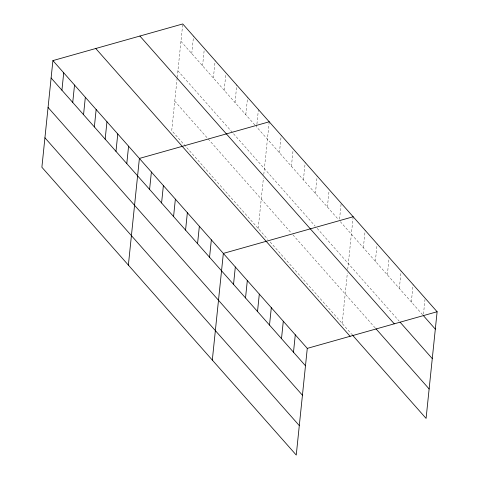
<?xml version="1.0" encoding="UTF-8"?>
<svg xmlns="http://www.w3.org/2000/svg" width="479" height="479" viewBox="0 0 479 479"><rect width="100%" height="100%" fill="white"/><g stroke="black" fill="none" stroke-linecap="round" stroke-linejoin="round"><path stroke-width="0.36" stroke-dasharray="2.4 1.8" d="M177.152 78.035L171.722 130.623L267.797 239.32M177.23 77.311L182.744 23.95M191.756 53.576L193.552 36.182M202.569 65.809L204.288 49.139M213.377 78.035L215.173 60.641M224.19 90.268L225.914 73.598M234.997 102.5L236.8 85.106M245.811 114.732L247.607 97.333M256.846 124.785L256.624 126.959L338.425 219.508M256.924 124.061L258.421 109.565M258.205 228.471L263.414 178.05M263.791 174.434L269.228 121.798M279.425 152.759L281.221 135.365M291.418 166.327L293.136 149.658M303.405 179.894L305.207 162.501M315.398 193.462L317.194 176.068M327.391 207.03L329.115 190.361M339.533 219.143L341.18 203.198M342.15 323.439L347.359 273.018M347.73 269.402L353.173 216.765M363.363 247.727L365.166 230.333M375.356 261.294L377.159 243.901M387.349 274.862L389.146 257.468M399.342 288.43L401.139 271.036M411.335 301.998L413.132 284.604M423.478 314.116L424.975 299.62M180.948 41.344L255.636 125.851M340.341 221.681L422.843 315.02M177.901 70.808L315.23 226.178M317.152 228.345L399.175 321.146M174.763 101.159L207.197 137.85M208.179 138.964L290.993 232.656M292.909 234.824L375.41 328.163M270.198 242.033L351.742 334.294"/><path stroke-width="0.72" d="M52.912 60.593L41.883 167.261L296.256 455.05L307.279 348.377L52.912 60.593L182.744 23.95L437.117 311.739L426.088 418.406L352.221 334.833M61.923 90.22L63.719 72.826M72.73 102.446L74.532 85.052M83.544 114.679L85.34 97.285M94.357 126.911L96.153 109.517M105.164 139.144L106.961 121.75M115.978 151.37L117.774 133.976M126.785 163.602L128.582 146.209M128.372 265.109L139.395 158.441L269.228 121.798M149.592 189.403L151.388 172.009M161.579 202.97L163.381 185.577M173.572 216.538L175.368 199.144M185.565 230.106L187.361 212.706M197.558 243.667L199.354 226.274M209.551 257.235L211.347 239.841M212.317 360.082L223.34 253.409L353.173 216.765M233.53 284.37L235.327 266.977M245.523 297.938L247.32 280.544M257.516 311.506L259.313 294.112M269.509 325.073L271.306 307.68M281.496 338.641L283.299 321.247M293.489 352.209L295.286 334.815M307.279 348.377L437.117 311.739M423.328 315.565L435.315 329.133M400.133 322.235L432.274 358.591M139.898 36.045L394.271 323.828M375.895 328.708L429.136 388.948M95.752 48.499L350.125 336.288M51.109 77.987L305.482 365.776M48.068 107.446L302.441 395.235M44.93 137.802L299.303 425.591"/></g></svg>
